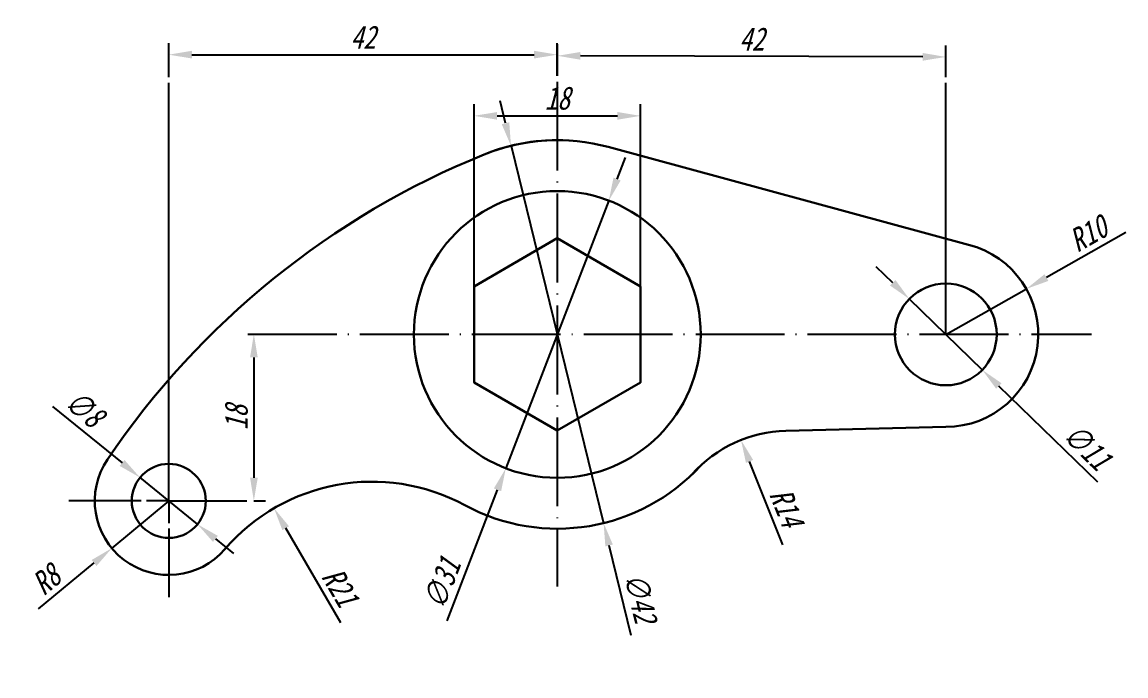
# Model space of a CAD drawing. Header units: millimetres. Extents: x 2342 to 4184, y 1452 to 1806.
# Drawn here: x 3262.3 to 3381.6, y 1461.4 to 1532.1 of the extents above; entities that cross this region are included whole.
import ezdxf

# ---------------------------------------------------------------- set-up
doc = ezdxf.new("R2010")
doc.units = ezdxf.units.MM
doc.linetypes.add('ACAD_ISO02W100', pattern=[15, 12, -3])
doc.linetypes.add('ACAD_ISO04W100', pattern=[30, 24, -3, 0, -3])
doc.layers.get('0').update_dxf_attribs({"lineweight": 30})
for name, color, linetype in [('点划线', 7, 'ACAD_ISO04W100'), ('细实线', 7, 'Continuous'), ('虚线', 7, 'ACAD_ISO02W100')]:
    doc.layers.add(name, color=color, linetype=linetype)
doc.layers.add('粗实线', color=7, linetype='Continuous', lineweight=30)
doc.styles.get("Standard").update_dxf_attribs({"font": 'simfang.ttf', "width": 0.8, "oblique": 15})
doc.dimstyles.new('ISO-25', dxfattribs={"dimtxt": 2.5, "dimasz": 2.5, "dimexe": 1.25, "dimexo": 0.625, "dimtad": 1, "dimtxsty": 'Standard', "dimcen": 2.5, "dimadec": 0, "dimazin": 0, "dimtfac": 1, "dimtmove": 0, "dimatfit": 3, "dimfxl": 1, "dimarcsym": 0})

# ---------------------------------------------------------------- blocks, each defined once
blk = doc.blocks.new('*D13')
at = {"layer": 'Defpoints', "color": 0, "linetype": 'Continuous', "lineweight": -3, "transparency": 16777216}
for p in [(3286.73, 1498.37), (3286.73, 1480.35), (3287.37, 1480.35)]:
    blk.add_point(p, dxfattribs=at)
at = {"layer": '虚线', "color": 0, "linetype": 'Continuous', "lineweight": -2, "transparency": 16777216}
for p, q in [((3287.36, 1498.37), (3288.62, 1498.37)), ((3287.37, 1495.87), (3287.37, 1482.85)), ((3287.36, 1480.35), (3288.62, 1480.35))]:
    blk.add_line(p, q, dxfattribs=at)
at = {"layer": '虚线', "color": 0, "linetype": 'Continuous', "lineweight": -3, "transparency": 16777216}
for points in [[(3286.96, 1495.87), (3287.79, 1495.87), (3287.37, 1498.37)], [(3286.96, 1482.85), (3287.79, 1482.85), (3287.37, 1480.35)]]:
    blk.add_solid(points, dxfattribs=at)
at = {"layer": '虚线', "color": 0, "linetype": 'Continuous', "lineweight": -3, "transparency": 16777216, "insert": (3285.48, 1489.36), "char_height": 2.5, "attachment_point": 5, "rotation": 90}
blk.add_mtext('{\\fFangSong|b0|i0|c0|p49;18}', dxfattribs=at)
blk = doc.blocks.new('*D14')
at = {"layer": 'Defpoints', "color": 0, "linetype": 'Continuous', "lineweight": -3, "transparency": 16777216}
for p in [(3320.17, 1528.59), (3278.17, 1525.54), (3320.17, 1525.67)]:
    blk.add_point(p, dxfattribs=at)
at = {"layer": '细实线', "color": 0, "linetype": 'Continuous', "lineweight": -2, "transparency": 16777216}
for p, q in [((3278.17, 1526.17), (3278.17, 1529.84)), ((3320.17, 1526.29), (3320.17, 1529.84)), ((3280.67, 1528.59), (3317.67, 1528.59))]:
    blk.add_line(p, q, dxfattribs=at)
at = {"layer": '细实线', "color": 0, "linetype": 'Continuous', "lineweight": -3, "transparency": 16777216}
for points in [[(3280.67, 1529.01), (3280.67, 1528.18), (3278.17, 1528.59)], [(3317.67, 1529.01), (3317.67, 1528.18), (3320.17, 1528.59)]]:
    blk.add_solid(points, dxfattribs=at)
at = {"layer": '细实线', "color": 0, "linetype": 'Continuous', "lineweight": -3, "transparency": 16777216, "insert": (3299.17, 1530.48), "char_height": 2.5, "attachment_point": 5}
blk.add_mtext('42', dxfattribs=at)
blk = doc.blocks.new('*D15')
at = {"layer": 'Defpoints', "color": 0, "linetype": 'Continuous', "lineweight": -3, "transparency": 16777216}
for p in [(3320.18, 1528.47), (3320.17, 1525.67), (3362.17, 1525.54)]:
    blk.add_point(p, dxfattribs=at)
at = {"layer": '细实线', "color": 0, "linetype": 'Continuous', "lineweight": -2, "transparency": 16777216}
for p, q in [((3320.18, 1526.29), (3320.19, 1529.72)), ((3362.18, 1526.17), (3362.19, 1529.6)), ((3359.68, 1528.35), (3322.68, 1528.47))]:
    blk.add_line(p, q, dxfattribs=at)
at = {"layer": '细实线', "color": 0, "linetype": 'Continuous', "lineweight": -3, "transparency": 16777216}
for points in [[(3322.68, 1528.88), (3322.68, 1528.05), (3320.18, 1528.47)], [(3359.68, 1528.77), (3359.68, 1527.94), (3362.18, 1528.35)]]:
    blk.add_solid(points, dxfattribs=at)
at = {"layer": '细实线', "color": 0, "linetype": 'Continuous', "lineweight": -3, "transparency": 16777216, "insert": (3341.19, 1530.29), "char_height": 2.5, "attachment_point": 5, "rotation": 359.8264}
blk.add_mtext('42', dxfattribs=at)
blk = doc.blocks.new('*D16')
at = {"layer": 'Defpoints', "color": 0, "linetype": 'Continuous', "lineweight": -3, "transparency": 16777216}
for p in [(3329.17, 1521.98), (3311.17, 1498.37), (3329.17, 1498.37)]:
    blk.add_point(p, dxfattribs=at)
at = {"layer": '细实线', "color": 0, "linetype": 'Continuous', "lineweight": -2, "transparency": 16777216}
for p, q in [((3311.17, 1499), (3311.17, 1523.23)), ((3329.17, 1499), (3329.17, 1523.23)), ((3313.67, 1521.98), (3326.67, 1521.98))]:
    blk.add_line(p, q, dxfattribs=at)
at = {"layer": '细实线', "color": 0, "linetype": 'Continuous', "lineweight": -3, "transparency": 16777216}
for points in [[(3313.67, 1522.39), (3313.67, 1521.56), (3311.17, 1521.98)], [(3326.67, 1522.39), (3326.67, 1521.56), (3329.17, 1521.98)]]:
    blk.add_solid(points, dxfattribs=at)
at = {"layer": '细实线', "color": 0, "linetype": 'Continuous', "lineweight": -3, "transparency": 16777216, "insert": (3320.17, 1523.88), "char_height": 2.5, "attachment_point": 5}
blk.add_mtext('18', dxfattribs=at)
blk = doc.blocks.new('*D17')
at = {"layer": 'Defpoints', "color": 0, "linetype": 'Continuous', "lineweight": -3, "transparency": 16777216}
for p in [(3275.07, 1482.87), (3281.28, 1477.82)]:
    blk.add_point(p, dxfattribs=at)
at = {"layer": '细实线', "color": 0, "linetype": 'Continuous', "lineweight": -2, "transparency": 16777216}
for p, q in [((3265.61, 1490.57), (3273.13, 1484.45)), ((3281.28, 1477.82), (3275.07, 1482.87)), ((3283.22, 1476.25), (3285.16, 1474.67))]:
    blk.add_line(p, q, dxfattribs=at)
at = {"layer": '细实线', "color": 0, "linetype": 'Continuous', "lineweight": -3, "transparency": 16777216}
for points in [[(3273.39, 1484.77), (3272.87, 1484.13), (3275.07, 1482.87)], [(3283.48, 1476.57), (3282.95, 1475.92), (3281.28, 1477.82)]]:
    blk.add_solid(points, dxfattribs=at)
at = {"layer": '细实线', "color": 0, "linetype": 'Continuous', "lineweight": -3, "transparency": 16777216, "insert": (3269.03, 1490.33), "char_height": 2.5, "attachment_point": 5, "rotation": 320.8795}
blk.add_mtext('∅8', dxfattribs=at)
blk = doc.blocks.new('*D18')
at = {"layer": 'Defpoints', "color": 0, "linetype": 'Continuous', "lineweight": -3, "transparency": 16777216}
for p in [(3278.17, 1480.35), (3272.02, 1475.24)]:
    blk.add_point(p, dxfattribs=at)
at = {"layer": '细实线', "color": 0, "linetype": 'Continuous', "lineweight": -2, "transparency": 16777216}
for p, q in [((3278.17, 1480.35), (3272.02, 1475.24)), ((3264.1, 1468.67), (3270.1, 1473.64))]:
    blk.add_line(p, q, dxfattribs=at)
at = {"layer": '细实线', "color": 0, "linetype": 'Continuous', "lineweight": -3, "transparency": 16777216}
blk.add_solid([(3269.83, 1473.96), (3270.36, 1473.32), (3272.02, 1475.24)], dxfattribs=at)
at = {"layer": '细实线', "color": 0, "linetype": 'Continuous', "lineweight": -3, "transparency": 16777216, "insert": (3264.92, 1471.82), "char_height": 2.5, "attachment_point": 5, "rotation": 39.6963}
blk.add_mtext('R8', dxfattribs=at)
blk = doc.blocks.new('*D19')
at = {"layer": 'Defpoints', "color": 0, "linetype": 'Continuous', "lineweight": -3, "transparency": 16777216}
for p in [(3325.74, 1512.81), (3314.61, 1483.88)]:
    blk.add_point(p, dxfattribs=at)
at = {"layer": '细实线', "color": 0, "linetype": 'Continuous', "lineweight": -2, "transparency": 16777216}
for p, q in [((3326.64, 1515.15), (3327.54, 1517.48)), ((3325.74, 1512.81), (3314.61, 1483.88)), ((3308.26, 1467.39), (3313.71, 1481.55))]:
    blk.add_line(p, q, dxfattribs=at)
at = {"layer": '细实线', "color": 0, "linetype": 'Continuous', "lineweight": -3, "transparency": 16777216}
for points in [[(3326.25, 1515.3), (3327.03, 1515), (3325.74, 1512.81)], [(3313.32, 1481.7), (3314.1, 1481.4), (3314.61, 1483.88)]]:
    blk.add_solid(points, dxfattribs=at)
at = {"layer": '细实线', "color": 0, "linetype": 'Continuous', "lineweight": -3, "transparency": 16777216, "insert": (3307.69, 1471.4), "char_height": 2.5, "attachment_point": 5, "rotation": 68.9466}
blk.add_mtext('∅31', dxfattribs=at)
blk = doc.blocks.new('*D20')
at = {"layer": 'Defpoints', "color": 0, "linetype": 'Continuous', "lineweight": -3, "transparency": 16777216}
for p in [(3358.23, 1502.18), (3366.12, 1494.51)]:
    blk.add_point(p, dxfattribs=at)
at = {"layer": '细实线', "color": 0, "linetype": 'Continuous', "lineweight": -2, "transparency": 16777216}
for p, q in [((3356.44, 1503.93), (3354.65, 1505.67)), ((3358.23, 1502.18), (3366.12, 1494.51)), ((3378.61, 1482.36), (3367.91, 1492.77))]:
    blk.add_line(p, q, dxfattribs=at)
at = {"layer": '细实线', "color": 0, "linetype": 'Continuous', "lineweight": -3, "transparency": 16777216}
for points in [[(3356.73, 1504.23), (3356.15, 1503.63), (3358.23, 1502.18)], [(3368.2, 1493.07), (3367.62, 1492.47), (3366.12, 1494.51)]]:
    blk.add_solid(points, dxfattribs=at)
at = {"layer": '细实线', "color": 0, "linetype": 'Continuous', "lineweight": -3, "transparency": 16777216, "insert": (3377.45, 1486.24), "char_height": 2.5, "attachment_point": 5, "rotation": 315.7829}
blk.add_mtext('∅11', dxfattribs=at)
blk = doc.blocks.new('*D21')
at = {"layer": 'Defpoints', "color": 0, "linetype": 'Continuous', "lineweight": -3, "transparency": 16777216}
for p in [(3370.88, 1503.27), (3362.17, 1498.35)]:
    blk.add_point(p, dxfattribs=at)
at = {"layer": '细实线', "color": 0, "linetype": 'Continuous', "lineweight": -2, "transparency": 16777216}
for p, q in [((3381.65, 1509.35), (3373.06, 1504.5)), ((3362.17, 1498.35), (3370.88, 1503.27))]:
    blk.add_line(p, q, dxfattribs=at)
at = {"layer": '细实线', "color": 0, "linetype": 'Continuous', "lineweight": -3, "transparency": 16777216}
blk.add_solid([(3372.85, 1504.86), (3373.26, 1504.13), (3370.88, 1503.27)], dxfattribs=at)
at = {"layer": '细实线', "color": 0, "linetype": 'Continuous', "lineweight": -3, "transparency": 16777216, "insert": (3377.57, 1509.23), "char_height": 2.5, "attachment_point": 5, "rotation": 29.4629}
blk.add_mtext('R10', dxfattribs=at)
blk = doc.blocks.new('*D22')
at = {"layer": 'Defpoints', "color": 0, "linetype": 'Continuous', "lineweight": -3, "transparency": 16777216}
for p in [(3340.03, 1486.94), (3345.22, 1473.94)]:
    blk.add_point(p, dxfattribs=at)
at = {"layer": '细实线', "color": 0, "linetype": 'Continuous', "lineweight": -2, "transparency": 16777216}
blk.add_line((3344.56, 1475.6), (3340.96, 1484.62), dxfattribs=at)
at = {"layer": '细实线', "color": 0, "linetype": 'Continuous', "lineweight": -3, "transparency": 16777216}
blk.add_solid([(3341.35, 1484.77), (3340.57, 1484.46), (3340.03, 1486.94)], dxfattribs=at)
at = {"layer": '细实线', "color": 0, "linetype": 'Continuous', "lineweight": -3, "transparency": 16777216, "insert": (3344.97, 1479.64), "char_height": 2.5, "attachment_point": 5, "rotation": 291.7715}
blk.add_mtext('R14', dxfattribs=at)
blk = doc.blocks.new('*D23')
at = {"layer": 'Defpoints', "color": 0, "linetype": 'Continuous', "lineweight": -3, "transparency": 16777216}
for p in [(3315.17, 1518.74), (3325.18, 1477.95)]:
    blk.add_point(p, dxfattribs=at)
at = {"layer": '细实线', "color": 0, "linetype": 'Continuous', "lineweight": -2, "transparency": 16777216}
for p, q in [((3314.57, 1521.17), (3313.98, 1523.6)), ((3315.17, 1518.74), (3325.18, 1477.95)), ((3328.16, 1465.79), (3325.77, 1475.53))]:
    blk.add_line(p, q, dxfattribs=at)
at = {"layer": '细实线', "color": 0, "linetype": 'Continuous', "lineweight": -3, "transparency": 16777216}
for points in [[(3314.98, 1521.27), (3314.17, 1521.07), (3315.17, 1518.74)], [(3326.18, 1475.63), (3325.37, 1475.43), (3325.18, 1477.95)]]:
    blk.add_solid(points, dxfattribs=at)
at = {"layer": '细实线', "color": 0, "linetype": 'Continuous', "lineweight": -3, "transparency": 16777216, "insert": (3329.18, 1469.91), "char_height": 2.5, "attachment_point": 5, "rotation": 283.7875}
blk.add_mtext('∅42', dxfattribs=at)
blk = doc.blocks.new('*D24')
at = {"layer": 'Defpoints', "color": 0, "linetype": 'Continuous', "lineweight": -3, "transparency": 16777216}
for p in [(3289.55, 1479.56), (3300.15, 1461.43)]:
    blk.add_point(p, dxfattribs=at)
at = {"layer": '细实线', "color": 0, "linetype": 'Continuous', "lineweight": -2, "transparency": 16777216}
blk.add_line((3296.79, 1467.18), (3290.81, 1477.4), dxfattribs=at)
at = {"layer": '细实线', "color": 0, "linetype": 'Continuous', "lineweight": -3, "transparency": 16777216}
blk.add_solid([(3291.17, 1477.61), (3290.45, 1477.19), (3289.55, 1479.56)], dxfattribs=at)
at = {"layer": '细实线', "color": 0, "linetype": 'Continuous', "lineweight": -3, "transparency": 16777216, "insert": (3296.71, 1471.04), "char_height": 2.5, "attachment_point": 5, "rotation": 300.3235}
blk.add_mtext('R21', dxfattribs=at)

msp = doc.modelspace()

# ---------------------------------------------------------------- linework, layer by layer
at = {"linetype": 'ByBlock'}
msp.add_line((3362.174, 1488.349), (3344.889, 1487.934), dxfattribs=at)
msp.add_lwpolyline([(3329.174, 1503.545), (3320.174, 1508.741), (3311.174, 1503.545), (3311.174, 1493.153), (3320.174, 1487.956), (3329.174, 1493.153)], close=True, dxfattribs=at)
for centre, radius in [((3320.174, 1498.349), 15.5), ((3362.174, 1498.349), 5.5), ((3278.174, 1480.349), 4)]:
    msp.add_circle(centre, radius, dxfattribs=at)
for centre, radius, start, end in [((3320.174, 1498.349), 21, 86.76213, 112.06275), ((3346.092, 1434.401), 90, 112.06275, 145.92114), ((3362.174, 1498.349), 10, 270, 75.73075), ((3345.224, 1473.939), 14, 91.37276, 138.31754), ((3278.174, 1480.349), 8, 145.92114, 319.27534), ((3320.174, 1498.349), 21, 241.52859, 317.45832), ((3300.152, 1461.428), 21, 61.52859, 139.27534)]:
    msp.add_arc(centre, radius, start, end, dxfattribs=at)
at = {"layer": '点划线', "linetype": 'ACAD_ISO04W100', "lineweight": -3, "ltscale": 0.4}
for p, q in [((3320.174, 1525.668), (3320.174, 1471.08)), ((3286.735, 1498.374), (3377.921, 1498.374))]:
    msp.add_line(p, q, dxfattribs=at)
at = {"layer": '粗实线', "linetype": 'Continuous', "lineweight": 30}
msp.add_line((3364.639, 1508.04), (3325.675, 1518.616), dxfattribs=at)
for centre, radius, start, end in [((3320.174, 1498.349), 21, 74.81508, 112.06275), ((3362.174, 1498.349), 10, 270, 75.73075), ((3320.174, 1498.349), 21, 241.52859, 317.45832)]:
    msp.add_arc(centre, radius, start, end, dxfattribs=at)
at = {"layer": '细实线', "linetype": 'Continuous', "lineweight": -3}
for p, q in [((3278.174, 1480.349), (3278.174, 1525.541)), ((3362.174, 1498.374), (3362.174, 1525.541)), ((3274.174, 1480.349), (3267.377, 1480.349)), ((3278.174, 1476.349), (3278.174, 1469.935))]:
    msp.add_line(p, q, dxfattribs=at)
at = {"layer": '虚线', "linetype": 'ACAD_ISO02W100', "lineweight": -3, "ltscale": 0.2}
for q in [(3274.174, 1480.349), (3278.174, 1476.349)]:
    msp.add_line((3278.174, 1480.349), q, dxfattribs=at)
at = {"layer": '虚线', "linetype": 'Continuous', "lineweight": -3}
msp.add_line((3278.174, 1480.349), (3286.608, 1480.349), dxfattribs=at)

# ---------------------------------------------------------------- dimensions: what is measured, and where the dimension line sits
at = {"layer": '细实线', "linetype": 'Continuous', "lineweight": -3}
for base, p1, p2, picture, middle in [((3320.174, 1528.595), (3278.174, 1525.541), (3320.174, 1525.668), '*D14', (3299.174, 1530.475)), ((3329.174, 1521.978), (3311.174, 1498.374), (3329.174, 1498.374), '*D16', (3320.174, 1523.88))]:
    dim = msp.add_linear_dim(base=base, p1=p1, p2=p2, dimstyle='ISO-25', dxfattribs=at)
    dim.commit()
    dim.dimension.update_dxf_attribs({"geometry": picture, "text_midpoint": middle})
dim = msp.add_aligned_dim(p1=(3362.174, 1525.541), p2=(3320.174, 1525.668), distance=-2.806, dimstyle='ISO-25', dxfattribs=at)
dim.commit()
dim.dimension.update_dxf_attribs({"geometry": '*D15', "text_midpoint": (3341.189, 1530.29)})
dim = msp.add_diameter_dim_2p(p1=(3315.17, 1518.744), p2=(3325.179, 1477.954), dimstyle='ISO-25', dxfattribs=at)
dim.commit()
dim.dimension.update_dxf_attribs({"geometry": '*D23', "text_midpoint": (3329.182, 1469.913)})
for p1, p2, picture, middle in [((3325.743, 1512.814), (3314.606, 1483.883), '*D19', (3309.527, 1470.688)), ((3358.233, 1502.184), (3366.116, 1494.513), '*D20', (3376.074, 1484.824)), ((3281.278, 1477.825), (3275.071, 1482.873), '*D17', (3267.786, 1488.798))]:
    dim = msp.add_diameter_dim_2p(p1=p1, p2=p2, dimstyle='ISO-25', dxfattribs=at)
    dim.commit()
    dim.dimension.update_dxf_attribs({"geometry": picture, "text_midpoint": middle, "dimtype": 163})
for center, mpoint, picture, middle in [((3362.174, 1498.349), (3370.881, 1503.267), '*D21', (3378.504, 1507.574)), ((3345.224, 1473.939), (3340.031, 1486.94), '*D22', (3343.224, 1478.947)), ((3300.152, 1461.428), (3289.55, 1479.555), '*D24', (3295.085, 1470.092))]:
    dim = msp.add_radius_dim(center=center, mpoint=mpoint, dimstyle='ISO-25', dxfattribs=at)
    dim.commit()
    dim.dimension.update_dxf_attribs({"geometry": picture, "text_midpoint": middle, "dimtype": 164})
dim = msp.add_radius_dim(center=(3278.174, 1480.349), mpoint=(3272.019, 1475.239), dimstyle='ISO-25', dxfattribs=at)
dim.commit()
dim.dimension.update_dxf_attribs({"geometry": '*D18', "text_midpoint": (3264.923, 1471.82)})
at = {"layer": '虚线', "linetype": 'Continuous', "lineweight": -3}
dim = msp.add_linear_dim(base=(3287.372, 1480.349), p1=(3286.735, 1498.374), p2=(3286.735, 1480.349), angle=90, text='{\\fFangSong|b0|i0|c0|p49;18}', dimstyle='ISO-25', dxfattribs=at)
dim.commit()
dim.dimension.update_dxf_attribs({"geometry": '*D13', "text_midpoint": (3285.482, 1489.361)})

doc.saveas('drawing.dxf')
